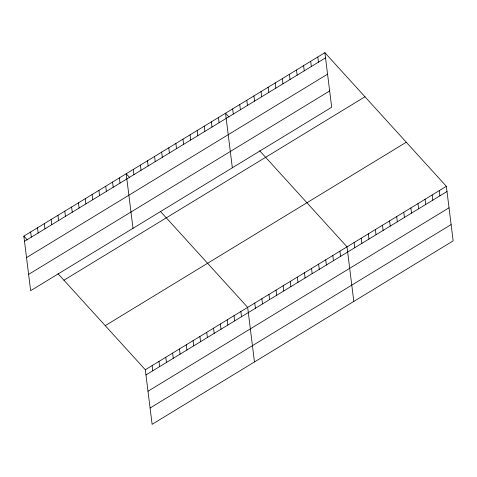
<?xml version="1.0" encoding="UTF-8"?>
<svg xmlns="http://www.w3.org/2000/svg" width="477" height="477" viewBox="0 0 477 477"><rect width="100%" height="100%" fill="white"/><g stroke="black" fill="none" stroke-linecap="round" stroke-linejoin="round"><path stroke-width="0.72" d="M324.885 52.679L331.682 107.247L30.647 290.684L23.85 236.115L324.885 52.679L446.353 186.316L453.15 240.885L152.115 424.321L145.318 369.753L57.997 273.685M24.494 241.308L325.529 57.866M26.527 257.598L327.562 74.162M28.62 274.388L329.655 90.952M63.936 280.22L364.971 96.777M105.232 325.654L406.267 142.218M145.318 369.753L446.353 186.316M145.962 374.94L446.997 191.504M147.995 391.235L449.03 207.799M150.088 408.026L451.123 224.589M229.008 117.026L225.543 113.216L232.341 167.779M259.691 150.78L347.012 246.847L353.809 301.416M129.666 177.557L126.202 173.747L133 228.316M160.35 211.317L247.67 307.385L254.468 361.954M23.85 236.115L27.314 239.925M439.257 190.639L439.901 195.826M432.162 194.962L432.806 200.149M425.067 199.285L425.711 204.478M417.971 203.613L418.615 208.801M410.876 207.936L411.52 213.124M403.781 212.259L404.424 217.446M396.685 216.582L397.329 221.769M389.584 220.905L390.234 226.098M382.488 225.233L383.138 230.421M375.393 229.556L376.043 234.744M368.298 233.879L368.948 239.066M361.202 238.202L361.852 243.389M354.107 242.525L354.751 247.712M317.789 57.001L318.433 62.189M339.916 251.176L340.56 256.364M310.694 61.324L311.338 66.518M332.821 255.499L333.465 260.686M303.599 65.653L304.243 70.84M325.725 259.822L326.369 265.009M296.503 69.976L297.147 75.163M318.63 264.145L319.274 269.332M289.408 74.299L290.052 79.486M311.535 268.468L312.179 273.661M282.312 78.622L282.956 83.809M304.439 272.796L305.083 277.984M275.217 82.944L275.861 88.138M297.344 277.119L297.988 282.306M268.116 87.273L268.766 92.46M290.243 281.442L290.892 286.629M261.02 91.596L261.67 96.783M283.147 285.765L283.797 290.952M253.925 95.919L254.575 101.106M276.052 290.088L276.702 295.275M246.83 100.242L247.48 105.429M268.956 294.41L269.606 299.604M239.734 104.564L240.384 109.752M261.861 298.739L262.511 303.927M232.639 108.887L233.283 114.081M254.766 303.062L255.41 308.249M218.448 117.539L219.092 122.726M240.849 311.541L241.493 316.728M211.353 121.862L211.997 127.049M234.022 315.702L234.672 320.89M204.257 126.184L204.901 131.372M227.201 319.858L227.845 325.046M197.162 130.507L197.806 135.701M220.374 324.014L221.024 329.208M190.067 134.836L190.711 140.023M213.553 328.176L214.197 333.363M182.971 139.159L183.615 144.346M206.732 332.332L207.376 337.519M175.87 143.482L176.52 148.669M199.905 336.488L200.555 341.681M193.084 340.65L193.728 345.837M168.775 147.804L169.424 152.992M186.257 344.805L186.906 349.993M161.679 152.127L162.329 157.315M179.435 348.961L180.079 354.155M154.584 156.45L155.234 161.643M172.614 353.123L173.258 358.31M147.488 160.779L148.138 165.966M165.787 357.279L166.437 362.466M140.393 165.102L141.037 170.289M158.966 361.435L159.61 366.628M133.298 169.424L133.942 174.612M152.139 365.597L152.789 370.784M119.381 177.903L120.025 183.096M112.554 182.065L113.204 187.252M105.733 186.221L106.377 191.408M98.906 190.383L99.556 195.57M92.085 194.538L92.729 199.726M85.264 198.694L85.908 203.882M78.437 202.856L79.087 208.044M71.616 207.012L72.26 212.199M64.789 211.168L65.438 216.355M57.967 215.33L58.611 220.517M51.146 219.486L51.79 224.673M44.319 223.641L44.969 228.829M37.498 227.803L38.142 232.991M30.671 231.959L31.321 237.147"/></g></svg>
